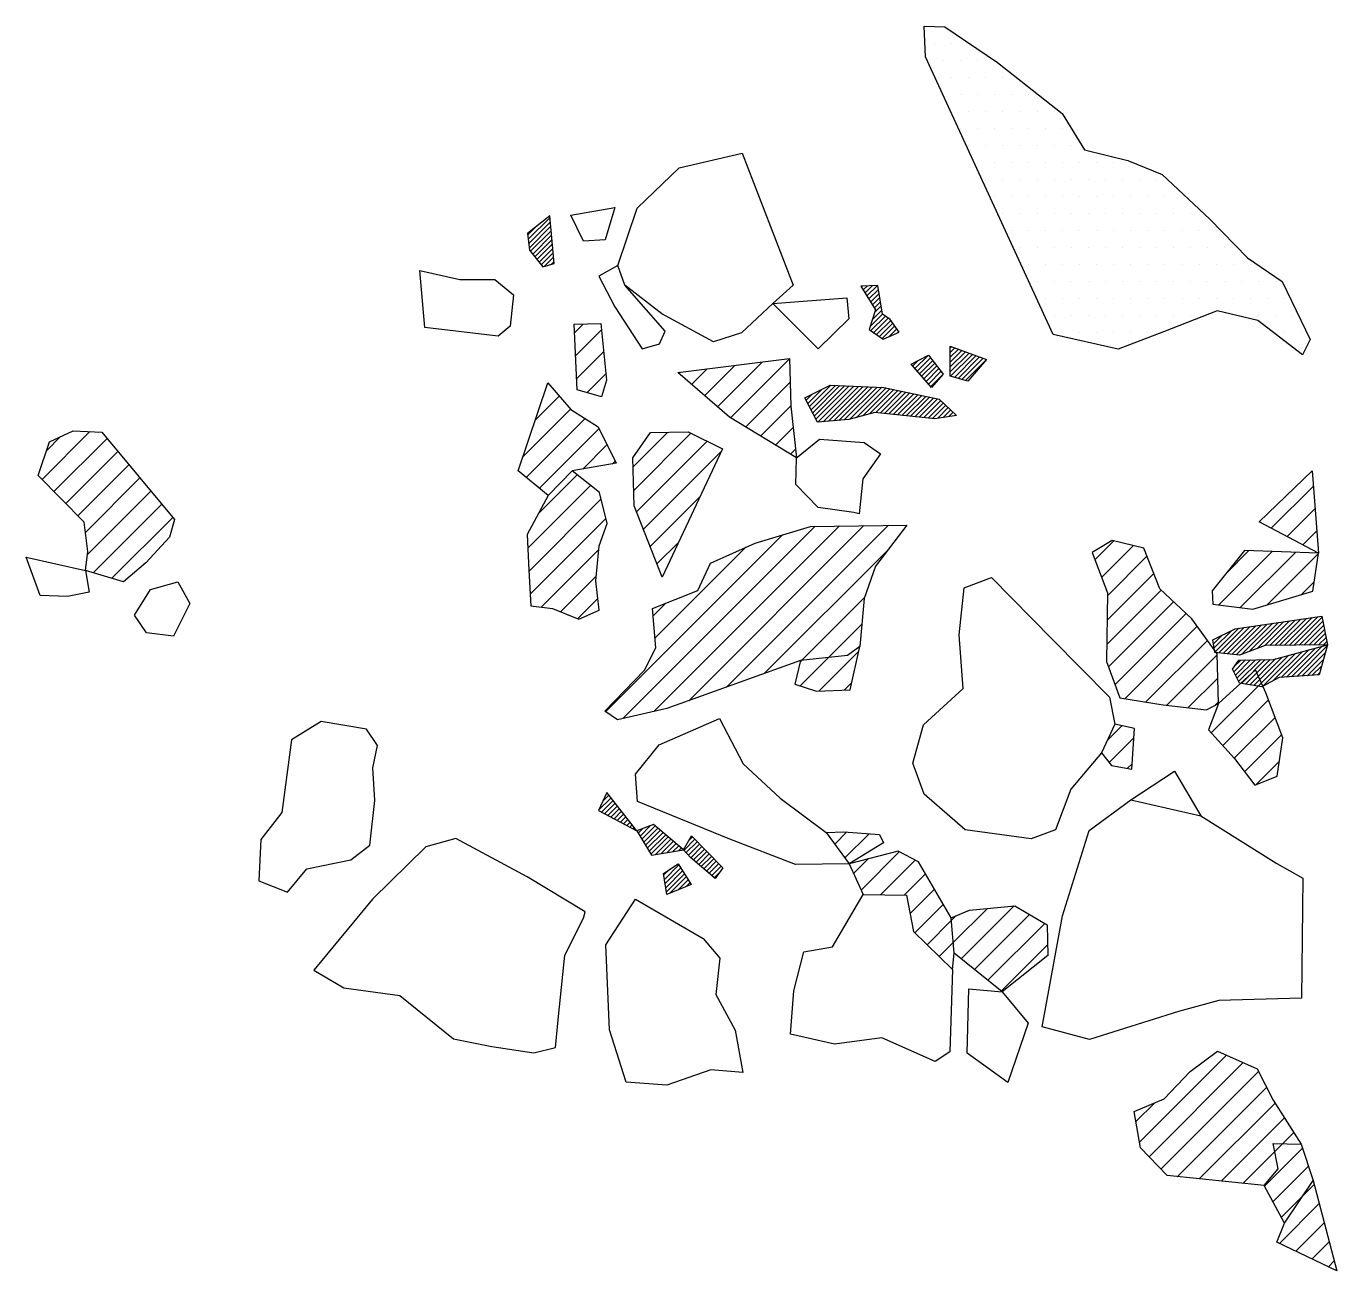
# Model space of a CAD drawing. Header units: metres. Extents: x -1051 to -954.9, y -1298.8 to -1207.5.
import ezdxf

# ---------------------------------------------------------------- set-up
doc = ezdxf.new("R2010")
doc.units = ezdxf.units.M
doc.header["$LTSCALE"] = 25
doc.header["$MEASUREMENT"] = 0
doc.layers.get('0').update_dxf_attribs({"linetype": 'CONTINUOUS'})
for name, color, linetype in [('FEUER', 1, 'CONTINUOUS'), ('KNOCHEN', 2, 'CONTINUOUS'), ('KNOCHENSCHRAFF', 2, 'CONTINUOUS'), ('STEINE', 4, 'CONTINUOUS'), ('STEINESCHRAFF', 4, 'CONTINUOUS')]:
    doc.layers.add(name, color=color, linetype=linetype)

# ---------------------------------------------------------------- blocks, each defined once
blk = doc.blocks.new('*X1')
at = {"color": 0}
for p, q in [((-1014.169, -1223.119), (-1012.572, -1221.522)), ((-1014.13, -1223.434), (-1012.544, -1221.847)), ((-1014.208, -1222.805), (-1013.672, -1222.268)), ((-1014.091, -1223.748), (-1012.515, -1222.172)), ((-1014.001, -1224.012), (-1012.487, -1222.498)), ((-1013.845, -1224.21), (-1012.458, -1222.823)), ((-1013.689, -1224.407), (-1012.43, -1223.148)), ((-1013.533, -1224.605), (-1012.402, -1223.473)), ((-1013.377, -1224.802), (-1012.373, -1223.798)), ((-1013.221, -1224.999), (-1012.345, -1224.123)), ((-1012.993, -1225.125), (-1012.316, -1224.448)), ((-1012.479, -1224.965), (-1012.288, -1224.773)), ((-989.746, -1226.627), (-989.673, -1226.553)), ((-989.611, -1226.846), (-989.304, -1226.538)), ((-989.476, -1227.064), (-988.935, -1226.523)), ((-989.342, -1227.283), (-988.567, -1226.508)), ((-989.207, -1227.502), (-988.509, -1226.804)), ((-989.072, -1227.72), (-988.457, -1227.106)), ((-988.937, -1227.939), (-988.406, -1227.408)), ((-989.109, -1229.525), (-988.196, -1228.613)), ((-988.941, -1229.003), (-988.252, -1228.315)), ((-988.802, -1228.158), (-988.355, -1227.71)), ((-988.773, -1228.482), (-988.303, -1228.013)), ((-989.052, -1229.822), (-987.992, -1228.762)), ((-988.844, -1229.968), (-987.787, -1228.911)), ((-988.636, -1230.113), (-987.598, -1229.075)), ((-988.429, -1230.259), (-987.45, -1229.281)), ((-988.221, -1230.405), (-987.302, -1229.486)), ((-987.733, -1230.271), (-987.154, -1229.691)), ((-987.109, -1230), (-987.006, -1229.897)), ((-983.236, -1232.137), (-982.38, -1231.282)), ((-983.236, -1232.491), (-982.121, -1231.377)), ((-983.236, -1232.845), (-981.863, -1231.471)), ((-983.235, -1231.076), (-983.156, -1230.997)), ((-983.235, -1231.43), (-982.898, -1231.092)), ((-983.235, -1231.783), (-982.639, -1231.187)), ((-985.996, -1232.423), (-985.62, -1232.047)), ((-985.831, -1232.611), (-984.885, -1231.666)), ((-985.665, -1232.799), (-984.682, -1231.816)), ((-985.5, -1232.987), (-984.527, -1232.015)), ((-985.335, -1233.176), (-984.373, -1232.214)), ((-985.17, -1233.364), (-984.218, -1232.413)), ((-983.215, -1233.178), (-981.604, -1231.566)), ((-982.939, -1233.255), (-981.345, -1231.661)), ((-982.663, -1233.333), (-981.086, -1231.756)), ((-982.387, -1233.41), (-980.828, -1231.85)), ((-982.111, -1233.488), (-980.599, -1231.976)), ((-985.004, -1233.552), (-984.064, -1232.612)), ((-984.839, -1233.741), (-983.909, -1232.811)), ((-984.674, -1233.929), (-983.755, -1233.01)), ((-993.683, -1235.16), (-992.658, -1234.135)), ((-993.563, -1235.394), (-992.002, -1233.833)), ((-993.443, -1235.628), (-991.662, -1233.846)), ((-993.324, -1235.861), (-991.322, -1233.86)), ((-993.204, -1236.095), (-990.982, -1233.873)), ((-993.084, -1236.328), (-990.642, -1233.887)), ((-992.944, -1236.543), (-990.302, -1233.9)), ((-992.557, -1236.509), (-989.962, -1233.914)), ((-992.169, -1236.474), (-989.622, -1233.927)), ((-991.781, -1236.44), (-989.282, -1233.941)), ((-991.394, -1236.406), (-988.942, -1233.954)), ((-991.006, -1236.372), (-988.602, -1233.968)), ((-990.606, -1236.326), (-988.262, -1233.981)), ((-990.122, -1236.195), (-987.948, -1234.021)), ((-989.638, -1236.065), (-987.657, -1234.084)), ((-989.154, -1235.934), (-987.366, -1234.147)), ((-988.704, -1235.838), (-987.076, -1234.21)), ((-988.385, -1235.872), (-986.785, -1234.272)), ((-988.065, -1235.906), (-986.494, -1234.335)), ((-987.745, -1235.939), (-986.203, -1234.398)), ((-993.803, -1234.927), (-993.364, -1234.487)), ((-987.425, -1235.973), (-985.913, -1234.461)), ((-987.105, -1236.007), (-985.622, -1234.524)), ((-986.785, -1236.041), (-985.331, -1234.586)), ((-986.466, -1236.074), (-985.04, -1234.649)), ((-986.146, -1236.108), (-984.75, -1234.712)), ((-985.826, -1236.142), (-984.459, -1234.775)), ((-985.506, -1236.175), (-984.168, -1234.838)), ((-985.186, -1236.209), (-983.944, -1234.966)), ((-984.866, -1236.243), (-983.76, -1235.136)), ((-984.547, -1236.277), (-983.576, -1235.306)), ((-984.183, -1236.266), (-983.392, -1235.475)), ((-983.761, -1236.199), (-983.208, -1235.645)), ((-983.34, -1236.131), (-983.024, -1235.814)), ((-982.919, -1236.063), (-982.839, -1235.984)), ((-963.84, -1253.4), (-962.082, -1251.642)), ((-963.542, -1253.456), (-961.669, -1251.583)), ((-963.225, -1253.492), (-961.256, -1251.523)), ((-962.908, -1253.529), (-960.843, -1251.463)), ((-962.591, -1253.565), (-960.429, -1251.404)), ((-962.274, -1253.602), (-960.016, -1251.344)), ((-961.887, -1253.569), (-959.603, -1251.285)), ((-961.319, -1253.355), (-959.19, -1251.225)), ((-960.752, -1253.14), (-958.777, -1251.165)), ((-960.184, -1252.926), (-958.363, -1251.106)), ((-959.813, -1252.909), (-957.95, -1251.046)), ((-959.456, -1252.905), (-957.537, -1250.986)), ((-959.098, -1252.901), (-957.124, -1250.927)), ((-958.741, -1252.897), (-956.71, -1250.867)), ((-958.384, -1252.894), (-956.297, -1250.807)), ((-958.026, -1252.89), (-955.981, -1250.844)), ((-957.669, -1252.886), (-955.923, -1251.14)), ((-957.312, -1252.883), (-955.866, -1251.436)), ((-963.941, -1252.794), (-963.304, -1252.158)), ((-963.89, -1253.097), (-962.599, -1251.805)), ((-956.955, -1252.879), (-955.808, -1251.732)), ((-956.597, -1252.875), (-955.751, -1252.029)), ((-956.24, -1252.871), (-955.693, -1252.325)), ((-955.883, -1252.868), (-955.636, -1252.621)), ((-960.675, -1255.892), (-958.416, -1253.633)), ((-960.318, -1255.889), (-957.931, -1253.501)), ((-959.583, -1255.507), (-957.445, -1253.369)), ((-958.982, -1255.26), (-956.96, -1253.237)), ((-958.602, -1255.233), (-956.474, -1253.105)), ((-958.222, -1255.207), (-955.988, -1252.973)), ((-957.842, -1255.18), (-955.613, -1252.951)), ((-957.462, -1255.154), (-955.75, -1253.442)), ((-962.459, -1254.848), (-961.588, -1253.977)), ((-962.42, -1254.456), (-961.949, -1253.984)), ((-962.341, -1255.084), (-961.228, -1253.97)), ((-962.224, -1255.319), (-960.867, -1253.963)), ((-962.106, -1255.555), (-960.507, -1253.956)), ((-961.897, -1255.7), (-960.146, -1253.949)), ((-961.592, -1255.748), (-959.786, -1253.942)), ((-961.286, -1255.796), (-959.388, -1253.898)), ((-960.981, -1255.844), (-958.902, -1253.765)), ((-957.082, -1255.128), (-955.887, -1253.933)), ((-956.702, -1255.101), (-956.025, -1254.424)), ((-956.322, -1255.075), (-956.162, -1254.915)), ((-1009.017, -1264.989), (-1008.106, -1264.078)), ((-1008.712, -1264.331), (-1008.261, -1263.88)), ((-1008.807, -1265.133), (-1007.951, -1264.277)), ((-1008.576, -1265.255), (-1007.796, -1264.475)), ((-1008.344, -1265.377), (-1007.641, -1264.674)), ((-1008.113, -1265.5), (-1007.486, -1264.872)), ((-1007.881, -1265.622), (-1007.331, -1265.071)), ((-1007.65, -1265.744), (-1007.176, -1265.27)), ((-1007.419, -1265.866), (-1007.021, -1265.468)), ((-1007.187, -1265.989), (-1006.866, -1265.667)), ((-1006.956, -1266.111), (-1006.711, -1265.865)), ((-1006.725, -1266.233), (-1006.556, -1266.064)), ((-1006.493, -1266.355), (-1006.401, -1266.262)), ((-1006.262, -1266.477), (-1006.246, -1266.461)), ((-1006.108, -1266.677), (-1005.769, -1266.338)), ((-1005.976, -1266.898), (-1005.204, -1266.126)), ((-1005.844, -1267.119), (-1004.866, -1266.142)), ((-1005.711, -1267.341), (-1004.673, -1266.303)), ((-1005.579, -1267.562), (-1004.481, -1266.464)), ((-1005.446, -1267.783), (-1004.289, -1266.625)), ((-1005.314, -1268.004), (-1004.096, -1266.787)), ((-1005.181, -1268.225), (-1003.904, -1266.948)), ((-1002.417, -1267.229), (-1002.136, -1266.948)), ((-1004.85, -1268.248), (-1003.712, -1267.109)), ((-1004.423, -1268.174), (-1003.519, -1267.27)), ((-1003.995, -1268.1), (-1003.327, -1267.432)), ((-1003.568, -1268.026), (-1003.135, -1267.593)), ((-1003.14, -1267.951), (-1002.943, -1267.754)), ((-1002.754, -1267.919), (-1001.962, -1267.127)), ((-1002.586, -1268.105), (-1001.787, -1267.305)), ((-1002.418, -1268.29), (-1001.612, -1267.484)), ((-1002.247, -1268.473), (-1001.437, -1267.663)), ((-1002.057, -1268.636), (-1001.263, -1267.842)), ((-1001.866, -1268.799), (-1001.088, -1268.021)), ((-1004.196, -1270.068), (-1003.134, -1269.006)), ((-1001.676, -1268.963), (-1000.913, -1268.2)), ((-1001.486, -1269.126), (-1000.739, -1268.379)), ((-1001.296, -1269.289), (-1000.564, -1268.557)), ((-1001.105, -1269.452), (-1000.389, -1268.736)), ((-1000.915, -1269.616), (-1000.215, -1268.915)), ((-1004.246, -1269.764), (-1003.799, -1269.318)), ((-1004.145, -1270.371), (-1002.997, -1269.222)), ((-1004.095, -1270.674), (-1002.86, -1269.439)), ((-1004.045, -1270.977), (-1002.723, -1269.656)), ((-1003.793, -1271.079), (-1002.586, -1269.872)), ((-1000.725, -1269.779), (-1000.04, -1269.094)), ((-1000.535, -1269.942), (-1000.183, -1269.591)), ((-1003.204, -1270.844), (-1002.449, -1270.089)), ((-1002.616, -1270.609), (-1002.312, -1270.305))]:
    blk.add_line(p, q, dxfattribs=at)
blk = doc.blocks.new('*X2')
at = {"color": 0}
for p, q in [((-1010.769, -1229.972), (-1010.14, -1229.343)), ((-1010.698, -1231.669), (-1008.802, -1229.773)), ((-1010.627, -1233.366), (-1008.645, -1231.383)), ((-1001.254, -1234.599), (-999.036, -1232.381)), ((-1000.307, -1235.42), (-997.017, -1232.13)), ((-999.348, -1236.229), (-995.018, -1231.898)), ((-1009.875, -1234.381), (-1008.487, -1232.993)), ((-1003.148, -1232.958), (-1003.073, -1232.882)), ((-1002.201, -1233.779), (-1001.054, -1232.632)), ((-1012.772, -1233.742), (-1012.719, -1233.69)), ((-998.247, -1236.896), (-994.968, -1233.617)), ((-1013.659, -1236.398), (-1011.898, -1234.637)), ((-997.146, -1237.562), (-994.919, -1235.335)), ((-1014.546, -1239.053), (-1011.077, -1235.584)), ((-1014.317, -1240.591), (-1010.008, -1236.282)), ((-1049.813, -1240.732), (-1046.311, -1237.23)), ((-1013.343, -1241.385), (-1008.989, -1237.031)), ((-1006.48, -1239.825), (-1003.936, -1237.281)), ((-996.045, -1238.229), (-994.75, -1236.934)), ((-1049.493, -1238.644), (-1048.449, -1237.6)), ((-1048.937, -1241.623), (-1045.048, -1237.734)), ((-1010.171, -1239.981), (-1008.4, -1238.21)), ((-1006.431, -1241.544), (-1002.244, -1237.357)), ((-1006.231, -1243.112), (-1001.058, -1237.938)), ((-1048.06, -1242.515), (-1044.246, -1238.7)), ((-1005.734, -1244.382), (-1000.032, -1238.68)), ((-994.943, -1238.895), (-994.579, -1238.53)), ((-1047.184, -1243.406), (-1043.444, -1239.666)), ((-1008.031, -1239.609), (-1007.812, -1239.389)), ((-1046.629, -1244.619), (-1042.641, -1240.631)), ((-1013.395, -1243.205), (-1010.595, -1240.405)), ((-1046.486, -1246.243), (-1041.839, -1241.597)), ((-1014.2, -1245.778), (-1009.611, -1241.188)), ((-1005.237, -1245.653), (-1001.589, -1242.005)), ((-959.708, -1244.318), (-956.621, -1241.231)), ((-1046.057, -1247.582), (-1041.037, -1242.563)), ((-1014.133, -1247.478), (-1008.84, -1242.186)), ((-958.553, -1244.931), (-956.497, -1242.875)), ((-1044.694, -1247.987), (-1040.235, -1243.528)), ((-1014.036, -1249.149), (-1008.488, -1243.601)), ((-1008.517, -1257.772), (-995.545, -1244.8)), ((-1007.246, -1258.268), (-993.15, -1244.173)), ((-1004.966, -1257.757), (-991.358, -1244.149)), ((-1002.407, -1256.965), (-989.565, -1244.124)), ((-999.643, -1255.969), (-987.773, -1244.099)), ((-957.398, -1245.544), (-956.373, -1244.519)), ((-1013.221, -1250.101), (-1008.99, -1245.871)), ((-1004.882, -1252.369), (-998.229, -1245.716)), ((-1004.74, -1246.924), (-1003.146, -1245.33)), ((-996.879, -1254.973), (-987.826, -1245.92)), ((-972.638, -1246.642), (-971.244, -1245.248)), ((-972.153, -1247.924), (-969.824, -1245.596)), ((-971.725, -1249.264), (-968.826, -1246.366)), ((-963.561, -1249.939), (-959.644, -1246.022)), ((-963.014, -1247.625), (-961.346, -1245.957)), ((-961.988, -1250.134), (-957.942, -1246.088)), ((-960.017, -1249.931), (-956.251, -1246.165)), ((-1011.797, -1250.446), (-1009.188, -1247.837)), ((-971.744, -1251.051), (-968.325, -1247.632)), ((-957.486, -1249.168), (-956.56, -1248.242)), ((-1010.531, -1250.947), (-1009.065, -1249.481)), ((-994.144, -1254.006), (-989.526, -1249.388)), ((-971.764, -1252.839), (-967.778, -1248.853)), ((-971.634, -1254.476), (-966.865, -1249.707)), ((-1005.026, -1250.745), (-1004.11, -1249.829)), ((-971.161, -1255.772), (-965.952, -1250.562)), ((-992.172, -1253.801), (-989.716, -1251.345)), ((-970.429, -1256.807), (-965.131, -1251.509)), ((-968.908, -1257.054), (-964.392, -1252.538)), ((-992.864, -1256.261), (-989.938, -1253.335)), ((-967.376, -1257.29), (-963.681, -1253.595)), ((-994.248, -1255.877), (-992.172, -1253.801)), ((-994.235, -1254.097), (-994.144, -1254.006)), ((-965.789, -1257.47), (-963.634, -1255.315)), ((-991.02, -1256.185), (-990.456, -1255.621)), ((-964.107, -1259.324), (-960.675, -1255.892)), ((-963.857, -1257.306), (-963.587, -1257.036)), ((-963.269, -1260.254), (-959.912, -1256.897)), ((-962.431, -1261.184), (-959.43, -1258.183)), ((-971.703, -1259.849), (-970.656, -1258.802)), ((-971.589, -1261.503), (-969.78, -1259.694)), ((-961.665, -1262.185), (-958.949, -1259.47)), ((-970.239, -1261.92), (-969.913, -1261.594)), ((-960.832, -1263.12), (-959.127, -1261.415)), ((-991.702, -1267.474), (-990.813, -1266.585)), ((-990.955, -1268.494), (-989.175, -1266.715)), ((-989.769, -1270.844), (-986.972, -1268.047)), ((-990.321, -1269.628), (-989.263, -1268.57)), ((-988.357, -1271.199), (-985.807, -1268.65)), ((-986.618, -1271.229), (-985.049, -1269.66)), ((-986.187, -1272.565), (-984.396, -1270.774)), ((-985.839, -1273.985), (-983.742, -1271.888)), ((-983.15, -1273.064), (-982.81, -1272.724)), ((-983.022, -1274.704), (-980.508, -1272.19)), ((-982.448, -1275.897), (-978.563, -1272.012)), ((-981.465, -1276.682), (-977.423, -1272.641)), ((-984.94, -1274.854), (-983.15, -1273.064)), ((-980.482, -1277.466), (-976.31, -1273.295)), ((-984.041, -1275.722), (-983.022, -1274.704)), ((-979.499, -1278.251), (-976.114, -1274.867)), ((-983.141, -1276.591), (-983.051, -1276.5)), ((-969.365, -1289.331), (-962.996, -1282.962)), ((-968.667, -1290.4), (-961.768, -1283.502)), ((-967.806, -1291.308), (-960.64, -1284.142)), ((-966.596, -1291.865), (-960.043, -1285.312)), ((-969.625, -1287.823), (-968.247, -1286.445)), ((-964.991, -1292.028), (-959.429, -1286.466)), ((-963.387, -1292.191), (-958.744, -1287.548)), ((-958.884, -1289.456), (-958.058, -1288.63)), ((-961.782, -1292.354), (-959.448, -1290.021)), ((-960.209, -1292.549), (-957.423, -1289.763)), ((-959.448, -1290.021), (-958.884, -1289.456)), ((-959.592, -1293.7), (-956.989, -1291.096)), ((-957.391, -1293.267), (-956.568, -1292.443)), ((-959.113, -1296.756), (-956.2, -1293.843)), ((-958.975, -1294.851), (-957.391, -1293.267)), ((-957.916, -1297.328), (-955.832, -1295.243)), ((-956.72, -1297.899), (-955.464, -1296.643)), ((-955.524, -1298.471), (-955.096, -1298.043))]:
    blk.add_line(p, q, dxfattribs=at)
blk = doc.blocks.new('*X3')
at = {"color": 0}
for p, q in [((-984.375, -1208.75), (-984.375, -1208.75)), ((-983.125, -1208.75), (-983.125, -1208.75)), ((-983.75, -1210), (-983.75, -1210)), ((-982.5, -1210), (-982.5, -1210)), ((-981.25, -1210), (-981.25, -1210)), ((-984.375, -1211.25), (-984.375, -1211.25)), ((-983.125, -1211.25), (-983.125, -1211.25)), ((-981.875, -1211.25), (-981.875, -1211.25)), ((-980.625, -1211.25), (-980.625, -1211.25)), ((-979.375, -1211.25), (-979.375, -1211.25)), ((-983.75, -1212.5), (-983.75, -1212.5)), ((-982.5, -1212.5), (-982.5, -1212.5)), ((-981.25, -1212.5), (-981.25, -1212.5)), ((-980, -1212.5), (-980, -1212.5)), ((-978.75, -1212.5), (-978.75, -1212.5)), ((-977.5, -1212.5), (-977.5, -1212.5)), ((-983.125, -1213.75), (-983.125, -1213.75)), ((-981.875, -1213.75), (-981.875, -1213.75)), ((-980.625, -1213.75), (-980.625, -1213.75)), ((-979.375, -1213.75), (-979.375, -1213.75)), ((-978.125, -1213.75), (-978.125, -1213.75)), ((-976.875, -1213.75), (-976.875, -1213.75)), ((-975.625, -1213.75), (-975.625, -1213.75)), ((-982.5, -1215), (-982.5, -1215)), ((-981.25, -1215), (-981.25, -1215)), ((-980, -1215), (-980, -1215)), ((-978.75, -1215), (-978.75, -1215)), ((-977.5, -1215), (-977.5, -1215)), ((-976.25, -1215), (-976.25, -1215)), ((-975, -1215), (-975, -1215)), ((-981.875, -1216.25), (-981.875, -1216.25)), ((-980.625, -1216.25), (-980.625, -1216.25)), ((-979.375, -1216.25), (-979.375, -1216.25)), ((-978.125, -1216.25), (-978.125, -1216.25)), ((-976.875, -1216.25), (-976.875, -1216.25)), ((-975.625, -1216.25), (-975.625, -1216.25)), ((-974.375, -1216.25), (-974.375, -1216.25)), ((-981.25, -1217.5), (-981.25, -1217.5)), ((-980, -1217.5), (-980, -1217.5)), ((-978.75, -1217.5), (-978.75, -1217.5)), ((-977.5, -1217.5), (-977.5, -1217.5)), ((-976.25, -1217.5), (-976.25, -1217.5)), ((-975, -1217.5), (-975, -1217.5)), ((-973.75, -1217.5), (-973.75, -1217.5)), ((-972.5, -1217.5), (-972.5, -1217.5)), ((-971.25, -1217.5), (-971.25, -1217.5)), ((-970, -1217.5), (-970, -1217.5)), ((-980.625, -1218.75), (-980.625, -1218.75)), ((-979.375, -1218.75), (-979.375, -1218.75)), ((-978.125, -1218.75), (-978.125, -1218.75)), ((-976.875, -1218.75), (-976.875, -1218.75)), ((-975.625, -1218.75), (-975.625, -1218.75)), ((-974.375, -1218.75), (-974.375, -1218.75)), ((-973.125, -1218.75), (-973.125, -1218.75)), ((-971.875, -1218.75), (-971.875, -1218.75)), ((-970.625, -1218.75), (-970.625, -1218.75)), ((-969.375, -1218.75), (-969.375, -1218.75)), ((-968.125, -1218.75), (-968.125, -1218.75)), ((-980, -1220), (-980, -1220)), ((-978.75, -1220), (-978.75, -1220)), ((-977.5, -1220), (-977.5, -1220)), ((-976.25, -1220), (-976.25, -1220)), ((-975, -1220), (-975, -1220)), ((-973.75, -1220), (-973.75, -1220)), ((-972.5, -1220), (-972.5, -1220)), ((-971.25, -1220), (-971.25, -1220)), ((-970, -1220), (-970, -1220)), ((-968.75, -1220), (-968.75, -1220)), ((-967.5, -1220), (-967.5, -1220)), ((-966.25, -1220), (-966.25, -1220)), ((-979.375, -1221.25), (-979.375, -1221.25)), ((-978.125, -1221.25), (-978.125, -1221.25)), ((-976.875, -1221.25), (-976.875, -1221.25)), ((-975.625, -1221.25), (-975.625, -1221.25)), ((-974.375, -1221.25), (-974.375, -1221.25)), ((-973.125, -1221.25), (-973.125, -1221.25)), ((-971.875, -1221.25), (-971.875, -1221.25)), ((-970.625, -1221.25), (-970.625, -1221.25)), ((-969.375, -1221.25), (-969.375, -1221.25)), ((-968.125, -1221.25), (-968.125, -1221.25)), ((-966.875, -1221.25), (-966.875, -1221.25)), ((-965.625, -1221.25), (-965.625, -1221.25)), ((-978.75, -1222.5), (-978.75, -1222.5)), ((-977.5, -1222.5), (-977.5, -1222.5)), ((-976.25, -1222.5), (-976.25, -1222.5)), ((-975, -1222.5), (-975, -1222.5)), ((-973.75, -1222.5), (-973.75, -1222.5)), ((-972.5, -1222.5), (-972.5, -1222.5)), ((-971.25, -1222.5), (-971.25, -1222.5)), ((-970, -1222.5), (-970, -1222.5)), ((-968.75, -1222.5), (-968.75, -1222.5)), ((-967.5, -1222.5), (-967.5, -1222.5)), ((-966.25, -1222.5), (-966.25, -1222.5)), ((-965, -1222.5), (-965, -1222.5)), ((-963.75, -1222.5), (-963.75, -1222.5)), ((-978.125, -1223.75), (-978.125, -1223.75)), ((-976.875, -1223.75), (-976.875, -1223.75)), ((-975.625, -1223.75), (-975.625, -1223.75)), ((-974.375, -1223.75), (-974.375, -1223.75)), ((-973.125, -1223.75), (-973.125, -1223.75)), ((-971.875, -1223.75), (-971.875, -1223.75)), ((-970.625, -1223.75), (-970.625, -1223.75)), ((-969.375, -1223.75), (-969.375, -1223.75)), ((-968.125, -1223.75), (-968.125, -1223.75)), ((-966.875, -1223.75), (-966.875, -1223.75)), ((-965.625, -1223.75), (-965.625, -1223.75)), ((-964.375, -1223.75), (-964.375, -1223.75)), ((-963.125, -1223.75), (-963.125, -1223.75)), ((-977.5, -1225), (-977.5, -1225)), ((-976.25, -1225), (-976.25, -1225)), ((-975, -1225), (-975, -1225)), ((-973.75, -1225), (-973.75, -1225)), ((-972.5, -1225), (-972.5, -1225)), ((-971.25, -1225), (-971.25, -1225)), ((-970, -1225), (-970, -1225)), ((-968.75, -1225), (-968.75, -1225)), ((-967.5, -1225), (-967.5, -1225)), ((-966.25, -1225), (-966.25, -1225)), ((-965, -1225), (-965, -1225)), ((-963.75, -1225), (-963.75, -1225)), ((-962.5, -1225), (-962.5, -1225)), ((-961.25, -1225), (-961.25, -1225)), ((-976.875, -1226.25), (-976.875, -1226.25)), ((-975.625, -1226.25), (-975.625, -1226.25)), ((-974.375, -1226.25), (-974.375, -1226.25)), ((-973.125, -1226.25), (-973.125, -1226.25)), ((-971.875, -1226.25), (-971.875, -1226.25)), ((-970.625, -1226.25), (-970.625, -1226.25)), ((-969.375, -1226.25), (-969.375, -1226.25)), ((-968.125, -1226.25), (-968.125, -1226.25)), ((-966.875, -1226.25), (-966.875, -1226.25)), ((-965.625, -1226.25), (-965.625, -1226.25)), ((-964.375, -1226.25), (-964.375, -1226.25)), ((-963.125, -1226.25), (-963.125, -1226.25)), ((-961.875, -1226.25), (-961.875, -1226.25)), ((-960.625, -1226.25), (-960.625, -1226.25)), ((-959.375, -1226.25), (-959.375, -1226.25)), ((-976.25, -1227.5), (-976.25, -1227.5)), ((-975, -1227.5), (-975, -1227.5)), ((-973.75, -1227.5), (-973.75, -1227.5)), ((-972.5, -1227.5), (-972.5, -1227.5)), ((-971.25, -1227.5), (-971.25, -1227.5)), ((-970, -1227.5), (-970, -1227.5)), ((-968.75, -1227.5), (-968.75, -1227.5)), ((-967.5, -1227.5), (-967.5, -1227.5)), ((-966.25, -1227.5), (-966.25, -1227.5)), ((-965, -1227.5), (-965, -1227.5)), ((-963.75, -1227.5), (-963.75, -1227.5)), ((-962.5, -1227.5), (-962.5, -1227.5)), ((-961.25, -1227.5), (-961.25, -1227.5)), ((-960, -1227.5), (-960, -1227.5)), ((-958.75, -1227.5), (-958.75, -1227.5)), ((-975.625, -1228.75), (-975.625, -1228.75)), ((-974.375, -1228.75), (-974.375, -1228.75)), ((-973.125, -1228.75), (-973.125, -1228.75)), ((-971.875, -1228.75), (-971.875, -1228.75)), ((-970.625, -1228.75), (-970.625, -1228.75)), ((-969.375, -1228.75), (-969.375, -1228.75)), ((-968.125, -1228.75), (-968.125, -1228.75)), ((-966.875, -1228.75), (-966.875, -1228.75)), ((-965.625, -1228.75), (-965.625, -1228.75)), ((-961.875, -1228.75), (-961.875, -1228.75)), ((-960.625, -1228.75), (-960.625, -1228.75)), ((-959.375, -1228.75), (-959.375, -1228.75)), ((-958.125, -1228.75), (-958.125, -1228.75)), ((-975, -1230), (-975, -1230)), ((-973.75, -1230), (-973.75, -1230)), ((-972.5, -1230), (-972.5, -1230)), ((-971.25, -1230), (-971.25, -1230)), ((-970, -1230), (-970, -1230)), ((-968.75, -1230), (-968.75, -1230)), ((-958.75, -1230), (-958.75, -1230)), ((-957.5, -1230), (-957.5, -1230))]:
    blk.add_line(p, q, dxfattribs=at)

msp = doc.modelspace()

# ---------------------------------------------------------------- linework, layer by layer
at = {"layer": 'KNOCHEN'}
for points in [[(-1012.277, -1224.901), (-1012.581, -1221.418), (-1014.222, -1222.697), (-1014.069, -1223.927), (-1013.096, -1225.157), (-1012.277, -1224.901)], [(-989.789, -1226.558), (-988.714, -1228.301), (-989.176, -1229.735), (-988.152, -1230.453), (-986.974, -1229.941), (-987.639, -1229.019), (-988.202, -1228.608), (-988.559, -1226.508), (-989.789, -1226.558)], [(-983.237, -1233.172), (-983.235, -1230.969), (-980.572, -1231.944), (-981.956, -1233.531), (-983.237, -1233.172)], [(-984.62, -1233.99), (-986.105, -1232.298), (-984.823, -1231.633), (-983.749, -1233.017), (-984.62, -1233.99)], [(-982.778, -1236.041), (-984.366, -1236.296), (-988.771, -1235.831), (-990.667, -1236.342), (-992.972, -1236.545), (-993.893, -1234.751), (-992.048, -1233.831), (-988.104, -1233.987), (-984.057, -1234.861), (-982.778, -1236.041)], [(-955.588, -1252.864), (-960.148, -1252.912), (-962.044, -1253.628), (-963.837, -1253.422), (-963.99, -1252.499), (-962.35, -1251.681), (-955.997, -1250.764), (-955.588, -1252.864)], [(-956.205, -1255.067), (-959.125, -1255.27), (-960.406, -1255.934), (-962.045, -1255.677), (-962.557, -1254.652), (-962.095, -1253.987), (-959.534, -1253.937), (-955.588, -1252.864), (-956.205, -1255.067)], [(-1006.212, -1266.504), (-1008.413, -1263.684), (-1009.029, -1265.016), (-1006.212, -1266.504)], [(-1002.781, -1267.889), (-1004.983, -1266.043), (-1006.212, -1266.504), (-1005.138, -1268.297), (-1002.781, -1267.889)], [(-1002.781, -1267.889), (-1002.217, -1266.865), (-999.913, -1269.224), (-1000.478, -1269.992), (-1002.269, -1268.453), (-1002.781, -1267.889)], [(-1004.013, -1271.167), (-1004.268, -1269.63), (-1003.192, -1268.914), (-1002.22, -1270.451), (-1004.013, -1271.167)]]:
    msp.add_lwpolyline(points, dxfattribs=at)
at = {"layer": 'STEINE'}
for points in [[(-957.416, -1231.603), (-960.693, -1229.091), (-963.664, -1228.371), (-967.609, -1229.905), (-970.94, -1231.183), (-975.704, -1230.104), (-985.063, -1209.759), (-985.163, -1207.505), (-983.627, -1207.557), (-979.787, -1210.173), (-975.025, -1213.916), (-973.388, -1216.581), (-970.212, -1217.352), (-967.703, -1218.378), (-964.222, -1221.66), (-961.458, -1224.479), (-958.898, -1226.223), (-956.852, -1230.477), (-957.416, -1231.603)], [(-1007.615, -1225.059), (-1006.177, -1220.859), (-1003.101, -1217.89), (-998.49, -1216.818), (-994.758, -1226.503), (-996.244, -1227.834), (-998.551, -1229.984), (-1000.601, -1230.648), (-1004.39, -1228.596), (-1007.104, -1226.494)], [(-1010.124, -1223.264), (-1011.044, -1221.368), (-1007.817, -1220.807), (-1008.536, -1223.163), (-1010.124, -1223.264)], [(-1007.615, -1225.059), (-1008.999, -1225.826), (-1007.822, -1228.081), (-1005.827, -1231.156), (-1004.546, -1230.799), (-1004.135, -1229.877), (-1007.104, -1226.494), (-1007.615, -1225.059)], [(-996.244, -1227.834), (-990.814, -1227.428), (-990.661, -1228.965), (-992.917, -1231.166), (-996.244, -1227.834)], [(-1010.593, -1234.175), (-1010.794, -1229.359), (-1008.848, -1229.31), (-1008.441, -1233.46), (-1008.801, -1234.689), (-1010.593, -1234.175)], [(-994.511, -1239.157), (-999.427, -1236.182), (-1003.215, -1232.9), (-995.018, -1231.882), (-994.918, -1235.365), (-994.511, -1239.157)], [(-1012.7, -1241.909), (-1014.901, -1240.114), (-1012.744, -1233.661), (-1011.055, -1235.609), (-1009.058, -1236.891), (-1007.729, -1239.556), (-1010.956, -1240.117)], [(-1050.095, -1240.446), (-1049.274, -1237.988), (-1047.531, -1237.169), (-1045.431, -1237.273), (-1040.108, -1243.681), (-1040.468, -1244.961), (-1042.211, -1246.855), (-1043.851, -1248.237), (-1046.617, -1247.416), (-1046.462, -1246.033), (-1046.717, -1243.881), (-1050.095, -1240.446)], [(-1004.354, -1247.909), (-1006.399, -1242.682), (-1006.499, -1239.147), (-1005.217, -1237.304), (-1002.45, -1237.255), (-999.941, -1238.486), (-1004.354, -1247.909)], [(-990.314, -1243.156), (-992.926, -1242.795), (-994.564, -1241.103), (-994.511, -1239.157), (-992.82, -1237.775), (-989.541, -1238.033), (-988.364, -1238.854), (-989.646, -1240.697), (-989.904, -1243.258), (-990.314, -1243.156)], [(-1013.986, -1250.002), (-1012.399, -1250.208), (-1010.452, -1250.978), (-1008.966, -1250.313), (-1009.221, -1248.162), (-1008.963, -1245.6), (-1008.398, -1243.961), (-1008.96, -1241.707), (-1010.956, -1240.117), (-1012.7, -1241.909), (-1014.239, -1244.777), (-1014.138, -1247.389), (-1013.986, -1250.002)], [(-956.249, -1246.153), (-960.602, -1243.844), (-956.706, -1240.108), (-956.249, -1246.153)], [(-994.215, -1254.013), (-1004.003, -1257.54), (-1007.641, -1258.357), (-1008.562, -1257.742), (-1005.64, -1254.721), (-1004.819, -1253.083), (-1005.073, -1250.214), (-1001.742, -1248.884), (-1000.818, -1246.887), (-997.539, -1245.404), (-993.491, -1244.178), (-986.421, -1244.081), (-988.729, -1247.101), (-989.55, -1249.457), (-989.86, -1252.992)], [(-970.806, -1256.746), (-967.63, -1257.261), (-964.454, -1257.622), (-963.583, -1257.162), (-963.683, -1253.524), (-965.525, -1250.961), (-967.88, -1248.757), (-969.056, -1245.785), (-971.361, -1245.219), (-972.847, -1246.089), (-971.722, -1249.061), (-971.777, -1254.082), (-970.806, -1256.746)], [(-956.249, -1246.153), (-961.679, -1245.944), (-964.038, -1248.913), (-963.987, -1249.887), (-961.068, -1250.248), (-956.661, -1248.919), (-956.249, -1246.153)], [(-1049.948, -1249.257), (-1050.971, -1246.439), (-1046.617, -1247.416), (-1046.362, -1249.004), (-1047.95, -1249.31), (-1049.948, -1249.257)], [(-1043.033, -1250.697), (-1041.854, -1248.802), (-1039.855, -1248.24), (-1038.986, -1249.829), (-1040.166, -1252.236), (-1042.164, -1251.978), (-1043.033, -1250.697)], [(-985.156, -1263.805), (-985.973, -1261.55), (-985.203, -1258.733), (-982.281, -1256.071), (-982.585, -1252.127), (-982.224, -1248.695), (-980.225, -1247.928), (-975.772, -1252.439), (-971.575, -1256.694), (-971.166, -1258.693), (-972.141, -1260.792), (-974.397, -1263.454), (-975.527, -1266.425), (-977.32, -1267.089), (-982.135, -1266.42), (-985.156, -1263.805)], [(-994.215, -1254.013), (-994.627, -1255.755), (-993.039, -1256.268), (-990.58, -1256.167), (-989.86, -1252.992), (-990.783, -1253.657), (-994.215, -1254.013)], [(-963.583, -1257.162), (-964.302, -1259.108), (-962.408, -1261.209), (-960.924, -1263.157), (-959.284, -1262.493), (-958.872, -1259.675), (-960.099, -1256.396), (-960.866, -1254.705), (-963.583, -1257.162)], [(-990.641, -1268.923), (-994.585, -1268.971), (-999.4, -1267.124), (-1006.16, -1264.352), (-1006.312, -1262.354), (-1004.568, -1260.204), (-1000.161, -1258.26), (-998.422, -1261.592), (-995.709, -1264.104), (-992.33, -1266.617), (-990.641, -1268.923)], [(-1032.235, -1265.152), (-1033.774, -1267.148), (-1033.93, -1270.171), (-1031.83, -1270.992), (-1030.394, -1269.303), (-1027.166, -1268.639), (-1025.782, -1267.564), (-1025.421, -1264.286), (-1025.573, -1261.878), (-1025.213, -1260.239), (-1026.032, -1259.06), (-1029.361, -1258.494), (-1031.514, -1259.824), (-1031.823, -1262.027), (-1032.235, -1265.152)], [(-972.141, -1260.792), (-971.425, -1261.715), (-969.939, -1261.972), (-969.732, -1259.001), (-971.166, -1258.693)], [(-969.992, -1264.226), (-966.814, -1262.128), (-964.87, -1265.408)], [(-957.504, -1278.785), (-963.549, -1278.934), (-966.521, -1279.751), (-973.028, -1281.795), (-976.511, -1280.87), (-975.019, -1272.726), (-973.068, -1266.478), (-969.992, -1264.226), (-964.87, -1265.408), (-959.289, -1268.896), (-957.394, -1269.973), (-957.504, -1278.785)], [(-1010.008, -1272.443), (-1014.258, -1269.878), (-1019.481, -1267.057), (-1021.684, -1267.67), (-1025.581, -1271.509), (-1029.888, -1276.731), (-1027.686, -1278.013), (-1023.588, -1278.58), (-1019.646, -1281.759), (-1016.829, -1282.325), (-1013.756, -1282.788), (-1012.167, -1282.38), (-1011.96, -1280.126), (-1011.496, -1275.618), (-1010.111, -1272.904), (-1010.008, -1272.443)], [(-992.33, -1266.617), (-991.049, -1266.566), (-988.436, -1266.773), (-988.13, -1267.388), (-990.641, -1268.923)], [(-983.165, -1272.874), (-985.569, -1268.773), (-987.054, -1268.004), (-990.641, -1268.923), (-989.618, -1271.178)], [(-998.439, -1284.235), (-1000.796, -1284.028), (-1004.024, -1285.152), (-1006.995, -1284.945), (-1008.222, -1281.102), (-1008.473, -1274.852), (-1006.319, -1271.524), (-1001.352, -1274.396), (-1000.123, -1275.832), (-1000.433, -1278.495), (-999, -1281.109), (-998.439, -1284.235)], [(-983.065, -1276.665), (-983.275, -1282.709), (-984.351, -1283.426), (-988.243, -1281.681), (-991.727, -1282.139), (-994.954, -1281.42), (-994.695, -1278.244), (-993.976, -1275.375), (-991.875, -1275.018), (-989.618, -1271.178), (-986.442, -1271.232), (-985.932, -1273.896), (-983.065, -1276.665)], [(-979.429, -1278.307), (-982.962, -1275.486), (-983.165, -1272.874), (-981.832, -1272.311), (-978.502, -1272.006), (-976.147, -1273.391), (-976.097, -1275.645), (-979.429, -1278.307)], [(-983.065, -1276.665), (-982.962, -1275.486)], [(-981.994, -1282.813), (-981.888, -1278.1), (-979.429, -1278.307), (-977.535, -1280.613), (-979.024, -1284.967), (-981.994, -1282.813)], [(-960.229, -1292.512), (-967.35, -1291.789), (-969.295, -1289.738), (-969.754, -1287.074), (-967.55, -1286.154), (-965.653, -1284.157), (-963.654, -1282.673), (-960.735, -1283.956), (-959.559, -1286.262), (-957.512, -1289.491)], [(-958.746, -1295.279), (-960.229, -1292.512), (-959.204, -1291.283), (-959.561, -1289.438), (-957.512, -1289.491), (-956.643, -1292.156)], [(-954.906, -1298.766), (-959.31, -1296.662), (-958.746, -1295.279), (-956.643, -1292.156), (-954.906, -1298.766)]]:
    msp.add_lwpolyline(points, dxfattribs=at)
msp.add_lwpolyline([(-1021.758, -1229.607), (-1022.113, -1225.406), (-1019.193, -1226.074), (-1016.632, -1226.076), (-1015.25, -1227.204), (-1015.508, -1229.51), (-1016.379, -1230.226)], close=True, dxfattribs=at)

# ---------------------------------------------------------------- block references
at = {"layer": 'FEUER'}
msp.add_blockref('*X2', (0, 0), dxfattribs=at)
at = {"layer": 'KNOCHENSCHRAFF'}
msp.add_blockref('*X1', (0, 0), dxfattribs=at)
at = {"layer": 'STEINESCHRAFF'}
msp.add_blockref('*X3', (0, 0), dxfattribs=at)

doc.saveas('drawing.dxf')
